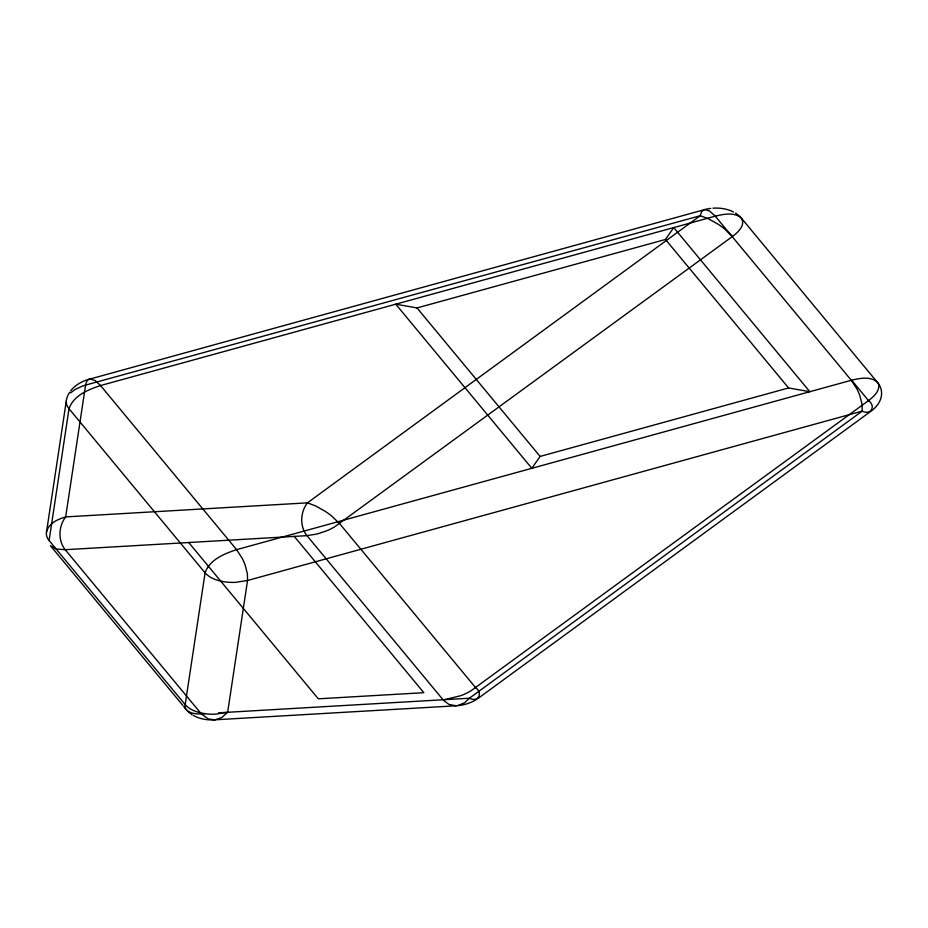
<?xml version="1.0" encoding="UTF-8"?>
<svg xmlns="http://www.w3.org/2000/svg" width="928" height="928" viewBox="0 0 928 928"><rect width="100%" height="100%" fill="white"/><g stroke="black" fill="none" stroke-linecap="round" stroke-linejoin="round"><path stroke-width="1.39" d="M66.132 402.126L46.504 532.127C48.442 523.357 57.838 519.158 65.668 516.908L307.423 502.848L315.416 505.853L324.823 511.073A103.182 73.335 -7.6 0 1 331.516 515.875L339.625 523.636L475.693 687.752C483.534 693.46 477.816 702.774 469.406 698.227L227.65 712.286L215.876 714.131A42.874 30.473 -7.6 0 1 206.155 713.829C198.569 712.808 190.449 710.57 185.182 704.642L49.114 540.525A20.161 14.326 -7.6 0 1 46.412 532.127M49.114 540.525L69.02 408.726C73.428 395.525 88.322 389.551 100.537 385.549L715.233 216.154C723.596 214.217 734.292 211.793 741.368 218.126L878.735 383.995A32.457 23.072 -7.6 0 1 871.264 411L478.43 698.146M185.182 704.642L205.088 572.843C209.496 559.642 224.39 553.668 236.605 549.666L851.301 380.271C859.664 378.334 870.371 375.91 877.436 382.243A11.693 8.306 -7.6 0 1 878.862 385.897C878.746 392.335 873.213 396.964 868.527 400.606L470.786 690.942A55.808 39.66 -7.6 0 1 460.938 695.652L444.698 699.631M665.469 239.47L673.751 227.58L809.819 391.697L788.58 387.95L540.108 456.425L531.825 468.304L395.757 304.198L417.008 307.934L665.469 239.47L788.58 387.95M70.679 392.811L75.481 389.226L82.406 386.083A35.635 25.323 -7.6 0 1 85.562 385.108L700.257 215.714L708.25 218.706L717.657 223.938A103.182 73.335 -7.6 0 1 724.35 228.74L732.459 236.489C737.748 232.51 745.915 225.272 741.368 218.126A32.445 23.061 -7.6 0 0 735.498 213.104M732.459 236.489L334.393 527.011A55.9 39.73 -7.6 0 1 326.099 531.048L317.19 533.994L306.959 535.653L65.204 549.701L56.283 549.028L50.483 545.757L182.932 705.524M457.806 705.593L464.824 702.635L469.406 698.227L862.251 411.092L862.077 404.399L859.873 395.769A105.757 75.168 -7.6 0 0 857.02 389.145L851.301 380.271L715.233 216.154L709.491 210.934L704.712 209.589L88.659 379.401L86.814 381.188L85.654 384.552L65.668 516.908C58.545 526.164 57.78 540.398 65.204 549.701L201.272 713.818L208.116 718.864L214.368 719.85L456.124 705.79A32.457 23.072 -7.6 0 0 476.992 699.144M214.936 719.803L221.804 717.506L227.65 712.286L247.556 580.487L247.382 573.794L245.178 565.164A105.757 75.168 -7.6 0 0 242.336 558.54L236.605 549.666L100.537 385.549L95.259 380.619L90.178 378.972M205.32 713.586C197.71 714.398 187.943 714.409 183.79 706.556M218.474 712.82L227.174 712.31M456.124 705.79L449.013 704.445L443.665 700.501L306.959 535.653C299.535 526.35 300.301 512.105 307.423 502.848L700.257 215.714L701.51 211.793L704.132 209.705A32.445 23.061 -7.6 0 1 710.767 208.406M851.556 380.144L868.527 400.606C876.368 406.325 870.65 415.64 862.251 411.092L247.556 580.487L235.782 582.332A42.874 30.473 -7.6 0 1 226.049 582.03C218.463 581.009 210.343 578.77 205.088 572.843L69.02 408.726A20.161 14.326 -7.6 0 1 66.317 400.328M417.008 307.934L540.108 456.425M294.246 536.384L423.841 692.694L318.304 698.819L188.72 542.52M186.47 709.908A12.493 8.874 -7.6 0 1 185.24 704.642M214.368 719.85A32.457 23.072 -7.6 0 1 193.326 715.43M192.154 714.734A32.457 23.072 -7.6 0 1 186.551 709.874M712.982 208.185A32.445 23.061 -7.6 0 1 733.503 211.978M66.398 400.328A32.457 23.072 -7.6 0 1 69.623 392.277M70.667 390.816A32.457 23.072 -7.6 0 1 89.436 379.1"/></g></svg>
